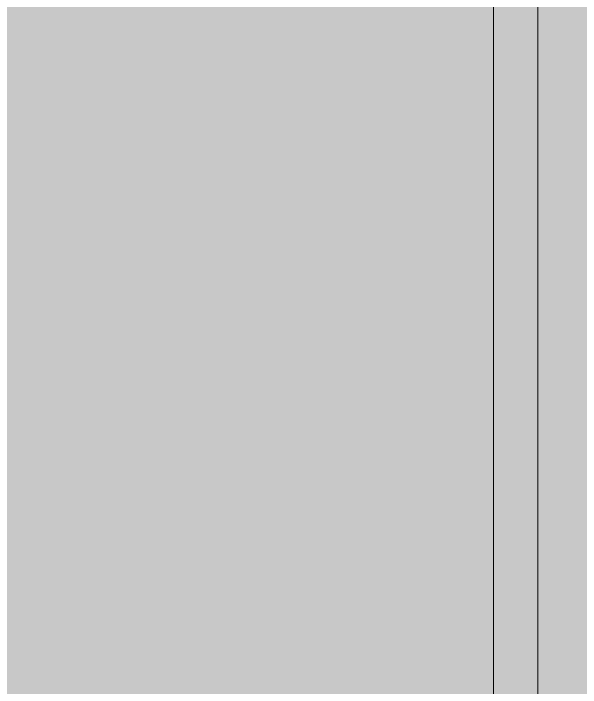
# Model space of a CAD drawing. Header units: inches. Extents: x 20273 to 40520, y -355 to 835.
# Drawn here: x 31409.95 to 31435.53, y 23.39 to 53.81 of the extents above; entities that cross this region are included whole.
import ezdxf

# ---------------------------------------------------------------- set-up
doc = ezdxf.new("R2010")
doc.units = ezdxf.units.IN
doc.header["$MEASUREMENT"] = 0
doc.layers.add('A-GLAZ-CURT', color=52, linetype='Continuous', lineweight=13)
doc.layers.add('A-GLAZ-CWMG', color=51, linetype='Continuous', lineweight=13)

# ---------------------------------------------------------------- blocks, each defined once
blk = doc.blocks.new('System Panel - INSULATED LOW-E GLAZING _SEE ELEVATIONS FOR U-FACTOR_ SHGC_ _ LT_-827433-Elevation - East')
at = {"layer": 'A-GLAZ-CURT'}
blk.add_hatch(color=256, dxfattribs=at).paths.add_polyline_path([(-22762.765, 2), (-22761.178, 2), (-22761.178, 96), (-22795.365, 96), (-22795.365, 2), (-22782.13, 2)], flags=0)
blk = doc.blocks.new('Rectangular Mullion - Exterior 2_ x 4_5_-1115231-Elevation - East')
at = {"layer": 'A-GLAZ-CWMG'}
blk.add_hatch(color=256, dxfattribs=at).paths.add_polyline_path([(-22759.178, 2), (-22759.178, 96), (-22761.178, 96), (-22761.178, 2)], flags=0)
for p, q in [((-22761.178, 96), (-22761.178, 2)), ((-22759.178, 96), (-22759.178, 2))]:
    blk.add_line(p, q, dxfattribs=at)
blk = doc.blocks.new('System Panel - INSULATED LOW-E GLAZING _SEE ELEVATIONS FOR U-FACTOR_ SHGC_ _ LT_-V32-Elevation - East')
at = {"layer": 'A-GLAZ-CURT'}
blk.add_hatch(color=256, dxfattribs=at).paths.add_polyline_path([(-22724.99, 2), (-22724.99, 96), (-22759.178, 96), (-22759.178, 2)], flags=0)

msp = doc.modelspace()

# ---------------------------------------------------------------- block references
at = {"layer": 'A-GLAZ-CURT'}
for name in ['System Panel - INSULATED LOW-E GLAZING _SEE ELEVATIONS FOR U-FACTOR_ SHGC_ _ LT_-827433-Elevation - East', 'System Panel - INSULATED LOW-E GLAZING _SEE ELEVATIONS FOR U-FACTOR_ SHGC_ _ LT_-V32-Elevation - East']:
    msp.add_blockref(name, (54192.789, 0), dxfattribs=at)
at = {"layer": 'A-GLAZ-CWMG'}
msp.add_blockref('Rectangular Mullion - Exterior 2_ x 4_5_-1115231-Elevation - East', (54192.789, 0), dxfattribs=at)

doc.saveas('drawing.dxf')
